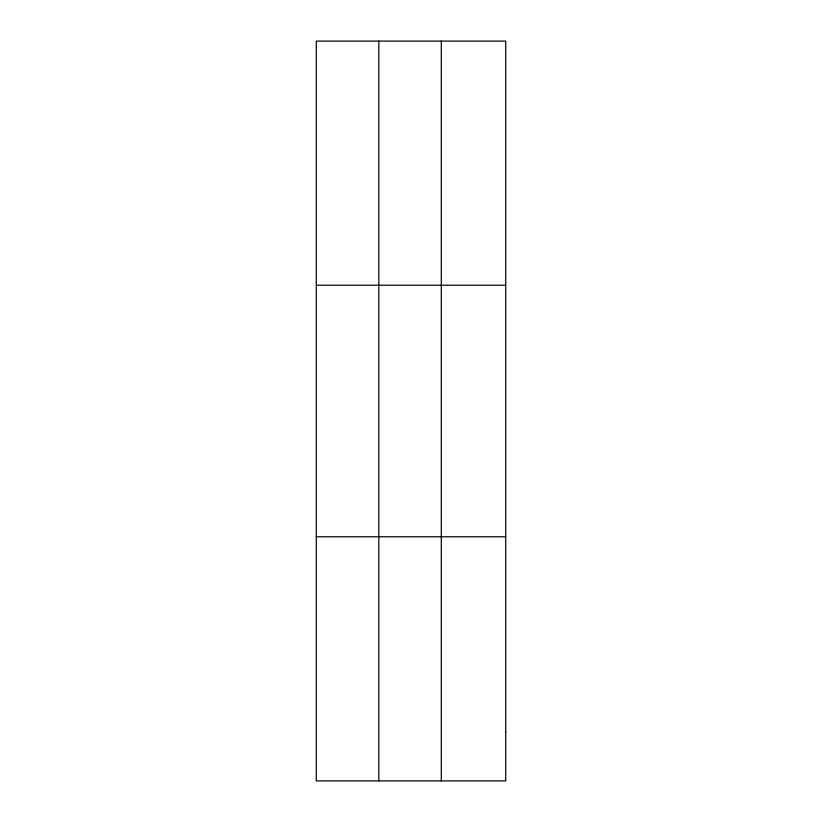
<?xml version="1.0" encoding="UTF-8"?>
<svg xmlns="http://www.w3.org/2000/svg" width="822" height="822" viewBox="0 0 822 822"><rect width="100%" height="100%" fill="white"/><g stroke="black" fill="none" stroke-linecap="round" stroke-linejoin="round"><path stroke-width="1.23" d="M378.798 41.1L378.798 780.9M441.311 41.1L441.311 780.9M316.285 285.234L505.715 285.234M316.285 536.766L505.715 536.766M505.715 732.073L505.715 780.9L316.285 780.9L316.285 41.1L505.715 41.1L505.715 732.073"/></g></svg>
